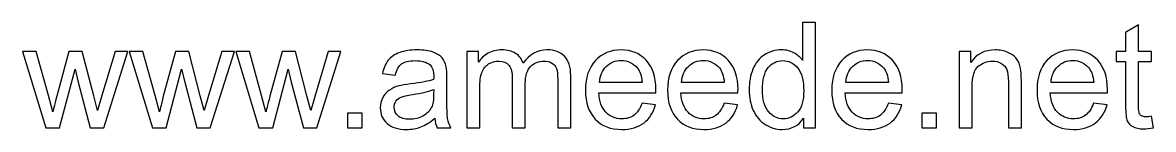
# Model space of a CAD drawing. Header units: millimetres. Extents: x -119 to 3616, y -1141 to -7.
# Drawn here: x 2744 to 3616, y -1141 to -1058 of the extents above; entities that cross this region are included whole.
import ezdxf

# ---------------------------------------------------------------- set-up
doc = ezdxf.new("R2010")
doc.units = ezdxf.units.MM
doc.header["$MEASUREMENT"] = 0
doc.layers.add('Layer 1', color=7, linetype='Continuous')

msp = doc.modelspace()

# ---------------------------------------------------------------- linework, layer by layer
at = {"layer": 'Layer 1', "color": 250}
for points, knots in [([(3346.2815, -1139.6944), (3346.2815, -1139.6944), (3346.2815, -1132.1982), (3346.2815, -1132.1982), (3346.2815, -1132.1982), (3342.5429, -1138.0244), (3337.0394, -1140.9469), (3329.7709, -1140.9469), (3329.7709, -1140.9469), (3325.0645, -1140.9469), (3320.7376, -1139.6564), (3316.8092, -1137.0565), (3316.8092, -1137.0565), (3312.8618, -1134.4755), (3309.8064, -1130.8508), (3307.624, -1126.2202), (3307.624, -1126.2202), (3305.4605, -1121.5707), (3304.3788, -1116.238), (3304.3788, -1110.2031), (3304.3788, -1110.2031), (3304.3788, -1104.32), (3305.3656, -1098.9872), (3307.3203, -1094.1859), (3307.3203, -1094.1859), (3309.294, -1089.4035), (3312.2356, -1085.7218), (3316.1639, -1083.1788), (3316.1639, -1083.1788), (3320.0733, -1080.6168), (3324.4762, -1079.3453), (3329.3155, -1079.3453), (3329.3155, -1079.3453), (3332.8833, -1079.3453), (3336.0526, -1080.1044), (3338.8233, -1081.6037), (3338.8233, -1081.6037), (3341.5941, -1083.1029), (3343.8524, -1085.0766), (3345.5983, -1087.4867), (3345.5983, -1087.4867), (3345.5983, -1087.4867), (3345.5983, -1058.1662), (3345.5983, -1058.1662), (3345.5983, -1058.1662), (3345.5983, -1058.1662), (3355.6186, -1058.1662), (3355.6186, -1058.1662), (3355.6186, -1058.1662), (3355.6186, -1058.1662), (3355.6186, -1139.6944), (3355.6186, -1139.6944), (3355.6186, -1139.6944), (3355.6186, -1139.6944), (3346.2815, -1139.6944), (3346.2815, -1139.6944)], [0, 0, 0, 0, 0.06666667, 0.06666667, 0.06666667, 0.06666667, 0.13333333, 0.13333333, 0.13333333, 0.13333333, 0.2, 0.2, 0.2, 0.2, 0.26666667, 0.26666667, 0.26666667, 0.26666667, 0.33333333, 0.33333333, 0.33333333, 0.33333333, 0.4, 0.4, 0.4, 0.4, 0.46666667, 0.46666667, 0.46666667, 0.46666667, 0.53333333, 0.53333333, 0.53333333, 0.53333333, 0.6, 0.6, 0.6, 0.6, 0.66666667, 0.66666667, 0.66666667, 0.66666667, 0.73333333, 0.73333333, 0.73333333, 0.73333333, 0.8, 0.8, 0.8, 0.8, 0.86666667, 0.86666667, 0.86666667, 0.86666667, 1, 1, 1, 1]), ([(3614.835, -1130.7559), (3614.835, -1130.7559), (3616.2014, -1139.5995), (3616.2014, -1139.5995), (3616.2014, -1139.5995), (3613.3927, -1140.1878), (3610.8687, -1140.4915), (3608.6673, -1140.4915), (3608.6673, -1140.4915), (3605.0425, -1140.4915), (3602.2338, -1139.9221), (3600.2222, -1138.7645), (3600.2222, -1138.7645), (3598.2295, -1137.6069), (3596.8252, -1136.1076), (3596.0091, -1134.2288), (3596.0091, -1134.2288), (3595.1931, -1132.35), (3594.7946, -1128.4027), (3594.7946, -1122.3867), (3594.7946, -1122.3867), (3594.7946, -1122.3867), (3594.7946, -1088.3407), (3594.7946, -1088.3407), (3594.7946, -1088.3407), (3594.7946, -1088.3407), (3587.3933, -1088.3407), (3587.3933, -1088.3407), (3587.3933, -1088.3407), (3587.3933, -1088.3407), (3587.3933, -1080.5978), (3587.3933, -1080.5978), (3587.3933, -1080.5978), (3587.3933, -1080.5978), (3594.7946, -1080.5978), (3594.7946, -1080.5978), (3594.7946, -1080.5978), (3594.7946, -1080.5978), (3594.7946, -1065.985), (3594.7946, -1065.985), (3594.7946, -1065.985), (3594.7946, -1065.985), (3604.8148, -1059.9691), (3604.8148, -1059.9691), (3604.8148, -1059.9691), (3604.8148, -1059.9691), (3604.8148, -1080.5978), (3604.8148, -1080.5978), (3604.8148, -1080.5978), (3604.8148, -1080.5978), (3614.835, -1080.5978), (3614.835, -1080.5978), (3614.835, -1080.5978), (3614.835, -1080.5978), (3614.835, -1088.3407), (3614.835, -1088.3407), (3614.835, -1088.3407), (3614.835, -1088.3407), (3604.8148, -1088.3407), (3604.8148, -1088.3407), (3604.8148, -1088.3407), (3604.8148, -1088.3407), (3604.8148, -1122.9561), (3604.8148, -1122.9561), (3604.8148, -1122.9561), (3604.8148, -1125.8217), (3604.9856, -1127.6625), (3605.3462, -1128.4786), (3605.3462, -1128.4786), (3605.6878, -1129.2946), (3606.2571, -1129.9399), (3607.0542, -1130.4333), (3607.0542, -1130.4333), (3607.8512, -1130.9077), (3608.9899, -1131.1544), (3610.4701, -1131.1544), (3610.4701, -1131.1544), (3611.5708, -1131.1544), (3613.0321, -1131.0216), (3614.835, -1130.7559)], [0, 0, 0, 0, 0.04761905, 0.04761905, 0.04761905, 0.04761905, 0.0952381, 0.0952381, 0.0952381, 0.0952381, 0.14285714, 0.14285714, 0.14285714, 0.14285714, 0.19047619, 0.19047619, 0.19047619, 0.19047619, 0.23809524, 0.23809524, 0.23809524, 0.23809524, 0.28571429, 0.28571429, 0.28571429, 0.28571429, 0.33333333, 0.33333333, 0.33333333, 0.33333333, 0.38095238, 0.38095238, 0.38095238, 0.38095238, 0.42857143, 0.42857143, 0.42857143, 0.42857143, 0.47619048, 0.47619048, 0.47619048, 0.47619048, 0.52380952, 0.52380952, 0.52380952, 0.52380952, 0.57142857, 0.57142857, 0.57142857, 0.57142857, 0.61904762, 0.61904762, 0.61904762, 0.61904762, 0.66666667, 0.66666667, 0.66666667, 0.66666667, 0.71428571, 0.71428571, 0.71428571, 0.71428571, 0.76190476, 0.76190476, 0.76190476, 0.76190476, 0.80952381, 0.80952381, 0.80952381, 0.80952381, 0.85714286, 0.85714286, 0.85714286, 0.85714286, 0.9047619, 0.9047619, 0.9047619, 0.9047619, 1, 1, 1, 1]), ([(2761.8822, -1139.6944), (2761.8822, -1139.6944), (2744.0242, -1080.5978), (2744.0242, -1080.5978), (2744.0242, -1080.5978), (2744.0242, -1080.5978), (2754.4999, -1080.5978), (2754.4999, -1080.5978), (2754.4999, -1080.5978), (2754.4999, -1080.5978), (2763.9318, -1114.7008), (2763.9318, -1114.7008), (2763.9318, -1114.7008), (2763.9318, -1114.7008), (2767.2718, -1127.3969), (2767.2718, -1127.3969), (2767.2718, -1127.3969), (2767.4047, -1126.7706), (2768.4295, -1122.7094), (2770.3273, -1115.2132), (2770.3273, -1115.2132), (2770.3273, -1115.2132), (2779.6833, -1080.5978), (2779.6833, -1080.5978), (2779.6833, -1080.5978), (2779.6833, -1080.5978), (2789.9502, -1080.5978), (2789.9502, -1080.5978), (2789.9502, -1080.5978), (2789.9502, -1080.5978), (2798.8507, -1114.9095), (2798.8507, -1114.9095), (2798.8507, -1114.9095), (2798.8507, -1114.9095), (2801.7543, -1126.1633), (2801.7543, -1126.1633), (2801.7543, -1126.1633), (2801.7543, -1126.1633), (2805.1513, -1114.7577), (2805.1513, -1114.7577), (2805.1513, -1114.7577), (2805.1513, -1114.7577), (2815.3613, -1080.5978), (2815.3613, -1080.5978), (2815.3613, -1080.5978), (2815.3613, -1080.5978), (2825.0969, -1080.5978), (2825.0969, -1080.5978), (2825.0969, -1080.5978), (2825.0969, -1080.5978), (2806.5557, -1139.6944), (2806.5557, -1139.6944), (2806.5557, -1139.6944), (2806.5557, -1139.6944), (2796.1939, -1139.6944), (2796.1939, -1139.6944), (2796.1939, -1139.6944), (2796.1939, -1139.6944), (2786.8189, -1104.3389), (2786.8189, -1104.3389), (2786.8189, -1104.3389), (2786.8189, -1104.3389), (2784.4467, -1094.2238), (2784.4467, -1094.2238), (2784.4467, -1094.2238), (2784.4467, -1094.2238), (2772.4907, -1139.6944), (2772.4907, -1139.6944), (2772.4907, -1139.6944), (2772.4907, -1139.6944), (2761.8822, -1139.6944), (2761.8822, -1139.6944)], [0, 0, 0, 0, 0.05263158, 0.05263158, 0.05263158, 0.05263158, 0.10526316, 0.10526316, 0.10526316, 0.10526316, 0.15789474, 0.15789474, 0.15789474, 0.15789474, 0.21052632, 0.21052632, 0.21052632, 0.21052632, 0.26315789, 0.26315789, 0.26315789, 0.26315789, 0.31578947, 0.31578947, 0.31578947, 0.31578947, 0.36842105, 0.36842105, 0.36842105, 0.36842105, 0.42105263, 0.42105263, 0.42105263, 0.42105263, 0.47368421, 0.47368421, 0.47368421, 0.47368421, 0.52631579, 0.52631579, 0.52631579, 0.52631579, 0.57894737, 0.57894737, 0.57894737, 0.57894737, 0.63157895, 0.63157895, 0.63157895, 0.63157895, 0.68421053, 0.68421053, 0.68421053, 0.68421053, 0.73684211, 0.73684211, 0.73684211, 0.73684211, 0.78947368, 0.78947368, 0.78947368, 0.78947368, 0.84210526, 0.84210526, 0.84210526, 0.84210526, 0.89473684, 0.89473684, 0.89473684, 0.89473684, 1, 1, 1, 1]), ([(2844.1126, -1139.6944), (2844.1126, -1139.6944), (2826.2546, -1080.5978), (2826.2546, -1080.5978), (2826.2546, -1080.5978), (2826.2546, -1080.5978), (2836.7303, -1080.5978), (2836.7303, -1080.5978), (2836.7303, -1080.5978), (2836.7303, -1080.5978), (2846.1622, -1114.7008), (2846.1622, -1114.7008), (2846.1622, -1114.7008), (2846.1622, -1114.7008), (2849.5022, -1127.3969), (2849.5022, -1127.3969), (2849.5022, -1127.3969), (2849.6351, -1126.7706), (2850.6599, -1122.7094), (2852.5577, -1115.2132), (2852.5577, -1115.2132), (2852.5577, -1115.2132), (2861.9137, -1080.5978), (2861.9137, -1080.5978), (2861.9137, -1080.5978), (2861.9137, -1080.5978), (2872.1806, -1080.5978), (2872.1806, -1080.5978), (2872.1806, -1080.5978), (2872.1806, -1080.5978), (2881.0811, -1114.9095), (2881.0811, -1114.9095), (2881.0811, -1114.9095), (2881.0811, -1114.9095), (2883.9847, -1126.1633), (2883.9847, -1126.1633), (2883.9847, -1126.1633), (2883.9847, -1126.1633), (2887.3817, -1114.7577), (2887.3817, -1114.7577), (2887.3817, -1114.7577), (2887.3817, -1114.7577), (2897.5917, -1080.5978), (2897.5917, -1080.5978), (2897.5917, -1080.5978), (2897.5917, -1080.5978), (2907.3273, -1080.5978), (2907.3273, -1080.5978), (2907.3273, -1080.5978), (2907.3273, -1080.5978), (2888.7861, -1139.6944), (2888.7861, -1139.6944), (2888.7861, -1139.6944), (2888.7861, -1139.6944), (2878.4243, -1139.6944), (2878.4243, -1139.6944), (2878.4243, -1139.6944), (2878.4243, -1139.6944), (2869.0493, -1104.3389), (2869.0493, -1104.3389), (2869.0493, -1104.3389), (2869.0493, -1104.3389), (2866.6771, -1094.2238), (2866.6771, -1094.2238), (2866.6771, -1094.2238), (2866.6771, -1094.2238), (2854.7211, -1139.6944), (2854.7211, -1139.6944), (2854.7211, -1139.6944), (2854.7211, -1139.6944), (2844.1126, -1139.6944), (2844.1126, -1139.6944)], [0, 0, 0, 0, 0.05263158, 0.05263158, 0.05263158, 0.05263158, 0.10526316, 0.10526316, 0.10526316, 0.10526316, 0.15789474, 0.15789474, 0.15789474, 0.15789474, 0.21052632, 0.21052632, 0.21052632, 0.21052632, 0.26315789, 0.26315789, 0.26315789, 0.26315789, 0.31578947, 0.31578947, 0.31578947, 0.31578947, 0.36842105, 0.36842105, 0.36842105, 0.36842105, 0.42105263, 0.42105263, 0.42105263, 0.42105263, 0.47368421, 0.47368421, 0.47368421, 0.47368421, 0.52631579, 0.52631579, 0.52631579, 0.52631579, 0.57894737, 0.57894737, 0.57894737, 0.57894737, 0.63157895, 0.63157895, 0.63157895, 0.63157895, 0.68421053, 0.68421053, 0.68421053, 0.68421053, 0.73684211, 0.73684211, 0.73684211, 0.73684211, 0.78947368, 0.78947368, 0.78947368, 0.78947368, 0.84210526, 0.84210526, 0.84210526, 0.84210526, 0.89473684, 0.89473684, 0.89473684, 0.89473684, 1, 1, 1, 1]), ([(2926.343, -1139.6944), (2926.343, -1139.6944), (2908.485, -1080.5978), (2908.485, -1080.5978), (2908.485, -1080.5978), (2908.485, -1080.5978), (2918.9607, -1080.5978), (2918.9607, -1080.5978), (2918.9607, -1080.5978), (2918.9607, -1080.5978), (2928.3926, -1114.7008), (2928.3926, -1114.7008), (2928.3926, -1114.7008), (2928.3926, -1114.7008), (2931.7326, -1127.3969), (2931.7326, -1127.3969), (2931.7326, -1127.3969), (2931.8655, -1126.7706), (2932.8903, -1122.7094), (2934.7881, -1115.2132), (2934.7881, -1115.2132), (2934.7881, -1115.2132), (2944.1441, -1080.5978), (2944.1441, -1080.5978), (2944.1441, -1080.5978), (2944.1441, -1080.5978), (2954.411, -1080.5978), (2954.411, -1080.5978), (2954.411, -1080.5978), (2954.411, -1080.5978), (2963.3115, -1114.9095), (2963.3115, -1114.9095), (2963.3115, -1114.9095), (2963.3115, -1114.9095), (2966.2151, -1126.1633), (2966.2151, -1126.1633), (2966.2151, -1126.1633), (2966.2151, -1126.1633), (2969.6121, -1114.7577), (2969.6121, -1114.7577), (2969.6121, -1114.7577), (2969.6121, -1114.7577), (2979.8221, -1080.5978), (2979.8221, -1080.5978), (2979.8221, -1080.5978), (2979.8221, -1080.5978), (2989.5577, -1080.5978), (2989.5577, -1080.5978), (2989.5577, -1080.5978), (2989.5577, -1080.5978), (2971.0165, -1139.6944), (2971.0165, -1139.6944), (2971.0165, -1139.6944), (2971.0165, -1139.6944), (2960.6547, -1139.6944), (2960.6547, -1139.6944), (2960.6547, -1139.6944), (2960.6547, -1139.6944), (2951.2797, -1104.3389), (2951.2797, -1104.3389), (2951.2797, -1104.3389), (2951.2797, -1104.3389), (2948.9075, -1094.2238), (2948.9075, -1094.2238), (2948.9075, -1094.2238), (2948.9075, -1094.2238), (2936.9515, -1139.6944), (2936.9515, -1139.6944), (2936.9515, -1139.6944), (2936.9515, -1139.6944), (2926.343, -1139.6944), (2926.343, -1139.6944)], [0, 0, 0, 0, 0.05263158, 0.05263158, 0.05263158, 0.05263158, 0.10526316, 0.10526316, 0.10526316, 0.10526316, 0.15789474, 0.15789474, 0.15789474, 0.15789474, 0.21052632, 0.21052632, 0.21052632, 0.21052632, 0.26315789, 0.26315789, 0.26315789, 0.26315789, 0.31578947, 0.31578947, 0.31578947, 0.31578947, 0.36842105, 0.36842105, 0.36842105, 0.36842105, 0.42105263, 0.42105263, 0.42105263, 0.42105263, 0.47368421, 0.47368421, 0.47368421, 0.47368421, 0.52631579, 0.52631579, 0.52631579, 0.52631579, 0.57894737, 0.57894737, 0.57894737, 0.57894737, 0.63157895, 0.63157895, 0.63157895, 0.63157895, 0.68421053, 0.68421053, 0.68421053, 0.68421053, 0.73684211, 0.73684211, 0.73684211, 0.73684211, 0.78947368, 0.78947368, 0.78947368, 0.78947368, 0.84210526, 0.84210526, 0.84210526, 0.84210526, 0.89473684, 0.89473684, 0.89473684, 0.89473684, 1, 1, 1, 1]), ([(3061.9007, -1132.2931), (3058.1811, -1135.4624), (3054.5943, -1137.6828), (3051.1593, -1138.9922), (3051.1593, -1138.9922), (3047.7244, -1140.3017), (3044.0427, -1140.9469), (3040.0953, -1140.9469), (3040.0953, -1140.9469), (3033.605, -1140.9469), (3028.6138, -1139.3718), (3025.1219, -1136.2025), (3025.1219, -1136.2025), (3021.63, -1133.0522), (3019.8841, -1129.01), (3019.8841, -1124.0947), (3019.8841, -1124.0947), (3019.8841, -1121.2101), (3020.5483, -1118.5722), (3021.8578, -1116.181), (3021.8578, -1116.181), (3023.1862, -1113.7898), (3024.9132, -1111.8921), (3027.0387, -1110.4498), (3027.0387, -1110.4498), (3029.1832, -1109.0075), (3031.5743, -1107.9068), (3034.2502, -1107.1666), (3034.2502, -1107.1666), (3036.2239, -1106.6542), (3039.2034, -1106.1608), (3043.1697, -1105.6674), (3043.1697, -1105.6674), (3051.2542, -1104.7185), (3057.2322, -1103.5609), (3061.0467, -1102.2324), (3061.0467, -1102.2324), (3061.0847, -1100.866), (3061.1036, -1099.9931), (3061.1036, -1099.6325), (3061.1036, -1099.6325), (3061.1036, -1095.5712), (3060.1548, -1092.7056), (3058.257, -1091.0356), (3058.257, -1091.0356), (3055.695, -1088.7772), (3051.8805, -1087.6575), (3046.8324, -1087.6575), (3046.8324, -1087.6575), (3042.107, -1087.6575), (3038.6151, -1088.4926), (3036.3757, -1090.1436), (3036.3757, -1090.1436), (3034.1174, -1091.7947), (3032.4663, -1094.7173), (3031.3846, -1098.9303), (3031.3846, -1098.9303), (3031.3846, -1098.9303), (3021.5921, -1097.5639), (3021.5921, -1097.5639), (3021.5921, -1097.5639), (3022.484, -1093.3698), (3023.9453, -1089.9728), (3025.9949, -1087.3919), (3025.9949, -1087.3919), (3028.0445, -1084.8109), (3031.005, -1082.8372), (3034.8765, -1081.4329), (3034.8765, -1081.4329), (3038.7289, -1080.0475), (3043.2267, -1079.3453), (3048.3127, -1079.3453), (3048.3127, -1079.3453), (3053.3607, -1079.3453), (3057.4789, -1079.9336), (3060.6482, -1081.1292), (3060.6482, -1081.1292), (3063.7985, -1082.3248), (3066.1327, -1083.8051), (3067.613, -1085.608), (3067.613, -1085.608), (3069.0933, -1087.4108), (3070.137, -1089.6882), (3070.7443, -1092.4399), (3070.7443, -1092.4399), (3071.0669, -1094.1479), (3071.2377, -1097.2223), (3071.2377, -1101.6441), (3071.2377, -1101.6441), (3071.2377, -1101.6441), (3071.2377, -1114.9285), (3071.2377, -1114.9285), (3071.2377, -1114.9285), (3071.2377, -1124.2086), (3071.4465, -1130.0727), (3071.864, -1132.5588), (3071.864, -1132.5588), (3072.2625, -1135.0449), (3073.0976, -1137.4171), (3074.3121, -1139.6944), (3074.3121, -1139.6944), (3074.3121, -1139.6944), (3063.8364, -1139.6944), (3063.8364, -1139.6944), (3063.8364, -1139.6944), (3062.8306, -1137.5879), (3062.1854, -1135.1208), (3061.9007, -1132.2931)], [0, 0, 0, 0, 0.03571429, 0.03571429, 0.03571429, 0.03571429, 0.07142857, 0.07142857, 0.07142857, 0.07142857, 0.10714286, 0.10714286, 0.10714286, 0.10714286, 0.14285714, 0.14285714, 0.14285714, 0.14285714, 0.17857143, 0.17857143, 0.17857143, 0.17857143, 0.21428571, 0.21428571, 0.21428571, 0.21428571, 0.25, 0.25, 0.25, 0.25, 0.28571429, 0.28571429, 0.28571429, 0.28571429, 0.32142857, 0.32142857, 0.32142857, 0.32142857, 0.35714286, 0.35714286, 0.35714286, 0.35714286, 0.39285714, 0.39285714, 0.39285714, 0.39285714, 0.42857143, 0.42857143, 0.42857143, 0.42857143, 0.46428571, 0.46428571, 0.46428571, 0.46428571, 0.5, 0.5, 0.5, 0.5, 0.53571429, 0.53571429, 0.53571429, 0.53571429, 0.57142857, 0.57142857, 0.57142857, 0.57142857, 0.60714286, 0.60714286, 0.60714286, 0.60714286, 0.64285714, 0.64285714, 0.64285714, 0.64285714, 0.67857143, 0.67857143, 0.67857143, 0.67857143, 0.71428571, 0.71428571, 0.71428571, 0.71428571, 0.75, 0.75, 0.75, 0.75, 0.78571429, 0.78571429, 0.78571429, 0.78571429, 0.82142857, 0.82142857, 0.82142857, 0.82142857, 0.85714286, 0.85714286, 0.85714286, 0.85714286, 0.89285714, 0.89285714, 0.89285714, 0.89285714, 0.92857143, 0.92857143, 0.92857143, 0.92857143, 1, 1, 1, 1]), ([(3086.6287, -1139.6944), (3086.6287, -1139.6944), (3086.6287, -1080.5978), (3086.6287, -1080.5978), (3086.6287, -1080.5978), (3086.6287, -1080.5978), (3095.6241, -1080.5978), (3095.6241, -1080.5978), (3095.6241, -1080.5978), (3095.6241, -1080.5978), (3095.6241, -1088.948), (3095.6241, -1088.948), (3095.6241, -1088.948), (3097.4649, -1086.0634), (3099.932, -1083.7292), (3103.0064, -1081.9832), (3103.0064, -1081.9832), (3106.0808, -1080.2183), (3109.5727, -1079.3453), (3113.5011, -1079.3453), (3113.5011, -1079.3453), (3117.866, -1079.3453), (3121.4527, -1080.2562), (3124.2425, -1082.0591), (3124.2425, -1082.0591), (3127.0322, -1083.881), (3129.0059, -1086.405), (3130.1445, -1089.6692), (3130.1445, -1089.6692), (3134.851, -1082.7803), (3140.9428, -1079.3453), (3148.458, -1079.3453), (3148.458, -1079.3453), (3154.3411, -1079.3453), (3158.8768, -1080.9584), (3162.0271, -1084.2036), (3162.0271, -1084.2036), (3165.1963, -1087.4488), (3166.7905, -1092.4399), (3166.7905, -1099.177), (3166.7905, -1099.177), (3166.7905, -1099.177), (3166.7905, -1139.6944), (3166.7905, -1139.6944), (3166.7905, -1139.6944), (3166.7905, -1139.6944), (3156.7702, -1139.6944), (3156.7702, -1139.6944), (3156.7702, -1139.6944), (3156.7702, -1139.6944), (3156.7702, -1102.4981), (3156.7702, -1102.4981), (3156.7702, -1102.4981), (3156.7702, -1098.5128), (3156.4286, -1095.6282), (3155.7834, -1093.8633), (3155.7834, -1093.8633), (3155.1382, -1092.0983), (3153.9615, -1090.694), (3152.2346, -1089.6123), (3152.2346, -1089.6123), (3150.5266, -1088.5305), (3148.5149, -1087.9991), (3146.2186, -1087.9991), (3146.2186, -1087.9991), (3142.0436, -1087.9991), (3138.5896, -1089.3845), (3135.8378, -1092.1363), (3135.8378, -1092.1363), (3133.0861, -1094.907), (3131.7197, -1099.3288), (3131.7197, -1105.4017), (3131.7197, -1105.4017), (3131.7197, -1105.4017), (3131.7197, -1139.6944), (3131.7197, -1139.6944), (3131.7197, -1139.6944), (3131.7197, -1139.6944), (3121.6995, -1139.6944), (3121.6995, -1139.6944), (3121.6995, -1139.6944), (3121.6995, -1139.6944), (3121.6995, -1101.3405), (3121.6995, -1101.3405), (3121.6995, -1101.3405), (3121.6995, -1096.8997), (3120.8834, -1093.5596), (3119.2513, -1091.3392), (3119.2513, -1091.3392), (3117.6193, -1089.1188), (3114.9434, -1087.9991), (3111.2427, -1087.9991), (3111.2427, -1087.9991), (3108.434, -1087.9991), (3105.8341, -1088.7393), (3103.4429, -1090.2195), (3103.4429, -1090.2195), (3101.0517, -1091.6998), (3099.3248, -1093.8633), (3098.243, -1096.7289), (3098.243, -1096.7289), (3097.1803, -1099.5755), (3096.6489, -1103.6937), (3096.6489, -1109.0644), (3096.6489, -1109.0644), (3096.6489, -1109.0644), (3096.6489, -1139.6944), (3096.6489, -1139.6944), (3096.6489, -1139.6944), (3096.6489, -1139.6944), (3086.6287, -1139.6944), (3086.6287, -1139.6944)], [0, 0, 0, 0, 0.03448276, 0.03448276, 0.03448276, 0.03448276, 0.06896552, 0.06896552, 0.06896552, 0.06896552, 0.10344828, 0.10344828, 0.10344828, 0.10344828, 0.13793103, 0.13793103, 0.13793103, 0.13793103, 0.17241379, 0.17241379, 0.17241379, 0.17241379, 0.20689655, 0.20689655, 0.20689655, 0.20689655, 0.24137931, 0.24137931, 0.24137931, 0.24137931, 0.27586207, 0.27586207, 0.27586207, 0.27586207, 0.31034483, 0.31034483, 0.31034483, 0.31034483, 0.34482759, 0.34482759, 0.34482759, 0.34482759, 0.37931034, 0.37931034, 0.37931034, 0.37931034, 0.4137931, 0.4137931, 0.4137931, 0.4137931, 0.44827586, 0.44827586, 0.44827586, 0.44827586, 0.48275862, 0.48275862, 0.48275862, 0.48275862, 0.51724138, 0.51724138, 0.51724138, 0.51724138, 0.55172414, 0.55172414, 0.55172414, 0.55172414, 0.5862069, 0.5862069, 0.5862069, 0.5862069, 0.62068966, 0.62068966, 0.62068966, 0.62068966, 0.65517241, 0.65517241, 0.65517241, 0.65517241, 0.68965517, 0.68965517, 0.68965517, 0.68965517, 0.72413793, 0.72413793, 0.72413793, 0.72413793, 0.75862069, 0.75862069, 0.75862069, 0.75862069, 0.79310345, 0.79310345, 0.79310345, 0.79310345, 0.82758621, 0.82758621, 0.82758621, 0.82758621, 0.86206897, 0.86206897, 0.86206897, 0.86206897, 0.89655172, 0.89655172, 0.89655172, 0.89655172, 0.93103448, 0.93103448, 0.93103448, 0.93103448, 1, 1, 1, 1]), ([(3221.7878, -1120.5649), (3221.7878, -1120.5649), (3232.1496, -1121.9313), (3232.1496, -1121.9313), (3232.1496, -1121.9313), (3230.5365, -1127.9472), (3227.5191, -1132.6347), (3223.1162, -1135.9558), (3223.1162, -1135.9558), (3218.7134, -1139.2769), (3213.096, -1140.9469), (3206.2451, -1140.9469), (3206.2451, -1140.9469), (3197.6292, -1140.9469), (3190.7972, -1138.2901), (3185.7492, -1132.9763), (3185.7492, -1132.9763), (3180.7011, -1127.6815), (3178.177, -1120.2233), (3178.177, -1110.6395), (3178.177, -1110.6395), (3178.177, -1100.7332), (3180.7201, -1093.0282), (3185.8251, -1087.5627), (3185.8251, -1087.5627), (3190.9301, -1082.0781), (3197.5533, -1079.3453), (3205.6947, -1079.3453), (3205.6947, -1079.3453), (3213.5705, -1079.3453), (3220.0039, -1082.0212), (3224.995, -1087.3919), (3224.995, -1087.3919), (3229.9862, -1092.7625), (3232.4912, -1100.3157), (3232.4912, -1110.0512), (3232.4912, -1110.0512), (3232.4912, -1110.6395), (3232.4722, -1111.5315), (3232.4343, -1112.7081), (3232.4343, -1112.7081), (3232.4343, -1112.7081), (3188.425, -1112.7081), (3188.425, -1112.7081), (3188.425, -1112.7081), (3188.8046, -1119.1795), (3190.6264, -1124.1517), (3193.9285, -1127.5866), (3193.9285, -1127.5866), (3197.2117, -1131.0216), (3201.3298, -1132.7486), (3206.2451, -1132.7486), (3206.2451, -1132.7486), (3209.9078, -1132.7486), (3213.0391, -1131.7807), (3215.6201, -1129.845), (3215.6201, -1129.845), (3218.22, -1127.9092), (3220.2696, -1124.8159), (3221.7878, -1120.5649)], [0, 0, 0, 0, 0.0625, 0.0625, 0.0625, 0.0625, 0.125, 0.125, 0.125, 0.125, 0.1875, 0.1875, 0.1875, 0.1875, 0.25, 0.25, 0.25, 0.25, 0.3125, 0.3125, 0.3125, 0.3125, 0.375, 0.375, 0.375, 0.375, 0.4375, 0.4375, 0.4375, 0.4375, 0.5, 0.5, 0.5, 0.5, 0.5625, 0.5625, 0.5625, 0.5625, 0.625, 0.625, 0.625, 0.625, 0.6875, 0.6875, 0.6875, 0.6875, 0.75, 0.75, 0.75, 0.75, 0.8125, 0.8125, 0.8125, 0.8125, 0.875, 0.875, 0.875, 0.875, 1, 1, 1, 1]), ([(3285.1164, -1120.5649), (3285.1164, -1120.5649), (3295.4782, -1121.9313), (3295.4782, -1121.9313), (3295.4782, -1121.9313), (3293.8651, -1127.9472), (3290.8477, -1132.6347), (3286.4448, -1135.9558), (3286.4448, -1135.9558), (3282.042, -1139.2769), (3276.4246, -1140.9469), (3269.5737, -1140.9469), (3269.5737, -1140.9469), (3260.9578, -1140.9469), (3254.1258, -1138.2901), (3249.0778, -1132.9763), (3249.0778, -1132.9763), (3244.0297, -1127.6815), (3241.5056, -1120.2233), (3241.5056, -1110.6395), (3241.5056, -1110.6395), (3241.5056, -1100.7332), (3244.0487, -1093.0282), (3249.1537, -1087.5627), (3249.1537, -1087.5627), (3254.2587, -1082.0781), (3260.8819, -1079.3453), (3269.0233, -1079.3453), (3269.0233, -1079.3453), (3276.8991, -1079.3453), (3283.3325, -1082.0212), (3288.3236, -1087.3919), (3288.3236, -1087.3919), (3293.3148, -1092.7625), (3295.8198, -1100.3157), (3295.8198, -1110.0512), (3295.8198, -1110.0512), (3295.8198, -1110.6395), (3295.8008, -1111.5315), (3295.7629, -1112.7081), (3295.7629, -1112.7081), (3295.7629, -1112.7081), (3251.7536, -1112.7081), (3251.7536, -1112.7081), (3251.7536, -1112.7081), (3252.1332, -1119.1795), (3253.955, -1124.1517), (3257.2571, -1127.5866), (3257.2571, -1127.5866), (3260.5403, -1131.0216), (3264.6584, -1132.7486), (3269.5737, -1132.7486), (3269.5737, -1132.7486), (3273.2364, -1132.7486), (3276.3677, -1131.7807), (3278.9487, -1129.845), (3278.9487, -1129.845), (3281.5486, -1127.9092), (3283.5982, -1124.8159), (3285.1164, -1120.5649)], [0, 0, 0, 0, 0.0625, 0.0625, 0.0625, 0.0625, 0.125, 0.125, 0.125, 0.125, 0.1875, 0.1875, 0.1875, 0.1875, 0.25, 0.25, 0.25, 0.25, 0.3125, 0.3125, 0.3125, 0.3125, 0.375, 0.375, 0.375, 0.375, 0.4375, 0.4375, 0.4375, 0.4375, 0.5, 0.5, 0.5, 0.5, 0.5625, 0.5625, 0.5625, 0.5625, 0.625, 0.625, 0.625, 0.625, 0.6875, 0.6875, 0.6875, 0.6875, 0.75, 0.75, 0.75, 0.75, 0.8125, 0.8125, 0.8125, 0.8125, 0.875, 0.875, 0.875, 0.875, 1, 1, 1, 1]), ([(3411.7736, -1120.5649), (3411.7736, -1120.5649), (3422.1354, -1121.9313), (3422.1354, -1121.9313), (3422.1354, -1121.9313), (3420.5223, -1127.9472), (3417.5049, -1132.6347), (3413.102, -1135.9558), (3413.102, -1135.9558), (3408.6992, -1139.2769), (3403.0818, -1140.9469), (3396.2309, -1140.9469), (3396.2309, -1140.9469), (3387.615, -1140.9469), (3380.783, -1138.2901), (3375.735, -1132.9763), (3375.735, -1132.9763), (3370.6869, -1127.6815), (3368.1628, -1120.2233), (3368.1628, -1110.6395), (3368.1628, -1110.6395), (3368.1628, -1100.7332), (3370.7059, -1093.0282), (3375.8109, -1087.5627), (3375.8109, -1087.5627), (3380.9159, -1082.0781), (3387.5391, -1079.3453), (3395.6805, -1079.3453), (3395.6805, -1079.3453), (3403.5563, -1079.3453), (3409.9897, -1082.0212), (3414.9808, -1087.3919), (3414.9808, -1087.3919), (3419.972, -1092.7625), (3422.477, -1100.3157), (3422.477, -1110.0512), (3422.477, -1110.0512), (3422.477, -1110.6395), (3422.458, -1111.5315), (3422.4201, -1112.7081), (3422.4201, -1112.7081), (3422.4201, -1112.7081), (3378.4108, -1112.7081), (3378.4108, -1112.7081), (3378.4108, -1112.7081), (3378.7904, -1119.1795), (3380.6122, -1124.1517), (3383.9143, -1127.5866), (3383.9143, -1127.5866), (3387.1975, -1131.0216), (3391.3156, -1132.7486), (3396.2309, -1132.7486), (3396.2309, -1132.7486), (3399.8936, -1132.7486), (3403.0249, -1131.7807), (3405.6059, -1129.845), (3405.6059, -1129.845), (3408.2058, -1127.9092), (3410.2554, -1124.8159), (3411.7736, -1120.5649)], [0, 0, 0, 0, 0.0625, 0.0625, 0.0625, 0.0625, 0.125, 0.125, 0.125, 0.125, 0.1875, 0.1875, 0.1875, 0.1875, 0.25, 0.25, 0.25, 0.25, 0.3125, 0.3125, 0.3125, 0.3125, 0.375, 0.375, 0.375, 0.375, 0.4375, 0.4375, 0.4375, 0.4375, 0.5, 0.5, 0.5, 0.5, 0.5625, 0.5625, 0.5625, 0.5625, 0.625, 0.625, 0.625, 0.625, 0.6875, 0.6875, 0.6875, 0.6875, 0.75, 0.75, 0.75, 0.75, 0.8125, 0.8125, 0.8125, 0.8125, 0.875, 0.875, 0.875, 0.875, 1, 1, 1, 1]), ([(3466.4294, -1139.6944), (3466.4294, -1139.6944), (3466.4294, -1080.5978), (3466.4294, -1080.5978), (3466.4294, -1080.5978), (3466.4294, -1080.5978), (3475.4248, -1080.5978), (3475.4248, -1080.5978), (3475.4248, -1080.5978), (3475.4248, -1080.5978), (3475.4248, -1088.986), (3475.4248, -1088.986), (3475.4248, -1088.986), (3479.7517, -1082.5525), (3486.0144, -1079.3453), (3494.1937, -1079.3453), (3494.1937, -1079.3453), (3497.7616, -1079.3453), (3501.0257, -1079.9906), (3504.0052, -1081.2621), (3504.0052, -1081.2621), (3506.9847, -1082.5336), (3509.2241, -1084.2226), (3510.7043, -1086.2912), (3510.7043, -1086.2912), (3512.1846, -1088.3597), (3513.2284, -1090.8268), (3513.8167, -1093.6735), (3513.8167, -1093.6735), (3514.1773, -1095.5333), (3514.367, -1098.7785), (3514.367, -1103.409), (3514.367, -1103.409), (3514.367, -1103.409), (3514.367, -1139.6944), (3514.367, -1139.6944), (3514.367, -1139.6944), (3514.367, -1139.6944), (3504.3468, -1139.6944), (3504.3468, -1139.6944), (3504.3468, -1139.6944), (3504.3468, -1139.6944), (3504.3468, -1103.7886), (3504.3468, -1103.7886), (3504.3468, -1103.7886), (3504.3468, -1099.7084), (3503.9673, -1096.653), (3503.1892, -1094.6413), (3503.1892, -1094.6413), (3502.4111, -1092.6297), (3501.0257, -1091.0166), (3499.052, -1089.802), (3499.052, -1089.802), (3497.0784, -1088.6064), (3494.7441, -1087.9991), (3492.0872, -1087.9991), (3492.0872, -1087.9991), (3487.8362, -1087.9991), (3484.1735, -1089.3466), (3481.0802, -1092.0604), (3481.0802, -1092.0604), (3477.9868, -1094.7552), (3476.4496, -1099.8982), (3476.4496, -1107.4513), (3476.4496, -1107.4513), (3476.4496, -1107.4513), (3476.4496, -1139.6944), (3476.4496, -1139.6944), (3476.4496, -1139.6944), (3476.4496, -1139.6944), (3466.4294, -1139.6944), (3466.4294, -1139.6944)], [0, 0, 0, 0, 0.05263158, 0.05263158, 0.05263158, 0.05263158, 0.10526316, 0.10526316, 0.10526316, 0.10526316, 0.15789474, 0.15789474, 0.15789474, 0.15789474, 0.21052632, 0.21052632, 0.21052632, 0.21052632, 0.26315789, 0.26315789, 0.26315789, 0.26315789, 0.31578947, 0.31578947, 0.31578947, 0.31578947, 0.36842105, 0.36842105, 0.36842105, 0.36842105, 0.42105263, 0.42105263, 0.42105263, 0.42105263, 0.47368421, 0.47368421, 0.47368421, 0.47368421, 0.52631579, 0.52631579, 0.52631579, 0.52631579, 0.57894737, 0.57894737, 0.57894737, 0.57894737, 0.63157895, 0.63157895, 0.63157895, 0.63157895, 0.68421053, 0.68421053, 0.68421053, 0.68421053, 0.73684211, 0.73684211, 0.73684211, 0.73684211, 0.78947368, 0.78947368, 0.78947368, 0.78947368, 0.84210526, 0.84210526, 0.84210526, 0.84210526, 0.89473684, 0.89473684, 0.89473684, 0.89473684, 1, 1, 1, 1]), ([(3570.0666, -1120.5649), (3570.0666, -1120.5649), (3580.4284, -1121.9313), (3580.4284, -1121.9313), (3580.4284, -1121.9313), (3578.8153, -1127.9472), (3575.7979, -1132.6347), (3571.395, -1135.9558), (3571.395, -1135.9558), (3566.9922, -1139.2769), (3561.3748, -1140.9469), (3554.5239, -1140.9469), (3554.5239, -1140.9469), (3545.908, -1140.9469), (3539.076, -1138.2901), (3534.028, -1132.9763), (3534.028, -1132.9763), (3528.9799, -1127.6815), (3526.4558, -1120.2233), (3526.4558, -1110.6395), (3526.4558, -1110.6395), (3526.4558, -1100.7332), (3528.9989, -1093.0282), (3534.1039, -1087.5627), (3534.1039, -1087.5627), (3539.2089, -1082.0781), (3545.8321, -1079.3453), (3553.9735, -1079.3453), (3553.9735, -1079.3453), (3561.8493, -1079.3453), (3568.2827, -1082.0212), (3573.2738, -1087.3919), (3573.2738, -1087.3919), (3578.265, -1092.7625), (3580.77, -1100.3157), (3580.77, -1110.0512), (3580.77, -1110.0512), (3580.77, -1110.6395), (3580.751, -1111.5315), (3580.7131, -1112.7081), (3580.7131, -1112.7081), (3580.7131, -1112.7081), (3536.7038, -1112.7081), (3536.7038, -1112.7081), (3536.7038, -1112.7081), (3537.0834, -1119.1795), (3538.9052, -1124.1517), (3542.2073, -1127.5866), (3542.2073, -1127.5866), (3545.4905, -1131.0216), (3549.6086, -1132.7486), (3554.5239, -1132.7486), (3554.5239, -1132.7486), (3558.1866, -1132.7486), (3561.3179, -1131.7807), (3563.8989, -1129.845), (3563.8989, -1129.845), (3566.4988, -1127.9092), (3568.5484, -1124.8159), (3570.0666, -1120.5649)], [0, 0, 0, 0, 0.0625, 0.0625, 0.0625, 0.0625, 0.125, 0.125, 0.125, 0.125, 0.1875, 0.1875, 0.1875, 0.1875, 0.25, 0.25, 0.25, 0.25, 0.3125, 0.3125, 0.3125, 0.3125, 0.375, 0.375, 0.375, 0.375, 0.4375, 0.4375, 0.4375, 0.4375, 0.5, 0.5, 0.5, 0.5, 0.5625, 0.5625, 0.5625, 0.5625, 0.625, 0.625, 0.625, 0.625, 0.6875, 0.6875, 0.6875, 0.6875, 0.75, 0.75, 0.75, 0.75, 0.8125, 0.8125, 0.8125, 0.8125, 0.875, 0.875, 0.875, 0.875, 1, 1, 1, 1]), ([(3188.9943, -1104.5097), (3188.9943, -1104.5097), (3221.9017, -1104.5097), (3221.9017, -1104.5097), (3221.9017, -1104.5097), (3221.4652, -1099.5376), (3220.1937, -1095.818), (3218.1251, -1093.3319), (3218.1251, -1093.3319), (3214.9558, -1089.4794), (3210.8187, -1087.5437), (3205.7516, -1087.5437), (3205.7516, -1087.5437), (3201.159, -1087.5437), (3197.3066, -1089.0809), (3194.1753, -1092.1553), (3194.1753, -1092.1553), (3191.0629, -1095.2296), (3189.3359, -1099.3478), (3188.9943, -1104.5097)], [0, 0, 0, 0, 0.16666667, 0.16666667, 0.16666667, 0.16666667, 0.33333333, 0.33333333, 0.33333333, 0.33333333, 0.5, 0.5, 0.5, 0.5, 0.66666667, 0.66666667, 0.66666667, 0.66666667, 1, 1, 1, 1]), ([(3252.3229, -1104.5097), (3252.3229, -1104.5097), (3285.2303, -1104.5097), (3285.2303, -1104.5097), (3285.2303, -1104.5097), (3284.7938, -1099.5376), (3283.5223, -1095.818), (3281.4537, -1093.3319), (3281.4537, -1093.3319), (3278.2844, -1089.4794), (3274.1473, -1087.5437), (3269.0802, -1087.5437), (3269.0802, -1087.5437), (3264.4876, -1087.5437), (3260.6352, -1089.0809), (3257.5039, -1092.1553), (3257.5039, -1092.1553), (3254.3915, -1095.2296), (3252.6645, -1099.3478), (3252.3229, -1104.5097)], [0, 0, 0, 0, 0.16666667, 0.16666667, 0.16666667, 0.16666667, 0.33333333, 0.33333333, 0.33333333, 0.33333333, 0.5, 0.5, 0.5, 0.5, 0.66666667, 0.66666667, 0.66666667, 0.66666667, 1, 1, 1, 1]), ([(3314.6267, -1110.222), (3314.6267, -1117.7752), (3316.2209, -1123.4115), (3319.4281, -1127.1501), (3319.4281, -1127.1501), (3322.6164, -1130.8887), (3326.3929, -1132.7486), (3330.7388, -1132.7486), (3330.7388, -1132.7486), (3335.1227, -1132.7486), (3338.8423, -1130.9647), (3341.9167, -1127.3969), (3341.9167, -1127.3969), (3344.9721, -1123.829), (3346.5093, -1118.3824), (3346.5093, -1111.0571), (3346.5093, -1111.0571), (3346.5093, -1103.0105), (3344.9531, -1097.0895), (3341.8218, -1093.3129), (3341.8218, -1093.3129), (3338.7094, -1089.5363), (3334.857, -1087.6575), (3330.2833, -1087.6575), (3330.2833, -1087.6575), (3325.8236, -1087.6575), (3322.104, -1089.4604), (3319.1055, -1093.0852), (3319.1055, -1093.0852), (3316.126, -1096.7099), (3314.6267, -1102.4222), (3314.6267, -1110.222)], [0, 0, 0, 0, 0.11111111, 0.11111111, 0.11111111, 0.11111111, 0.22222222, 0.22222222, 0.22222222, 0.22222222, 0.33333333, 0.33333333, 0.33333333, 0.33333333, 0.44444444, 0.44444444, 0.44444444, 0.44444444, 0.55555556, 0.55555556, 0.55555556, 0.55555556, 0.66666667, 0.66666667, 0.66666667, 0.66666667, 0.77777778, 0.77777778, 0.77777778, 0.77777778, 1, 1, 1, 1]), ([(3378.9801, -1104.5097), (3378.9801, -1104.5097), (3411.8875, -1104.5097), (3411.8875, -1104.5097), (3411.8875, -1104.5097), (3411.451, -1099.5376), (3410.1795, -1095.818), (3408.1109, -1093.3319), (3408.1109, -1093.3319), (3404.9416, -1089.4794), (3400.8045, -1087.5437), (3395.7374, -1087.5437), (3395.7374, -1087.5437), (3391.1448, -1087.5437), (3387.2924, -1089.0809), (3384.1611, -1092.1553), (3384.1611, -1092.1553), (3381.0487, -1095.2296), (3379.3217, -1099.3478), (3378.9801, -1104.5097)], [0, 0, 0, 0, 0.16666667, 0.16666667, 0.16666667, 0.16666667, 0.33333333, 0.33333333, 0.33333333, 0.33333333, 0.5, 0.5, 0.5, 0.5, 0.66666667, 0.66666667, 0.66666667, 0.66666667, 1, 1, 1, 1]), ([(3537.2731, -1104.5097), (3537.2731, -1104.5097), (3570.1805, -1104.5097), (3570.1805, -1104.5097), (3570.1805, -1104.5097), (3569.744, -1099.5376), (3568.4725, -1095.818), (3566.4039, -1093.3319), (3566.4039, -1093.3319), (3563.2346, -1089.4794), (3559.0975, -1087.5437), (3554.0304, -1087.5437), (3554.0304, -1087.5437), (3549.4378, -1087.5437), (3545.5854, -1089.0809), (3542.4541, -1092.1553), (3542.4541, -1092.1553), (3539.3417, -1095.2296), (3537.6147, -1099.3478), (3537.2731, -1104.5097)], [0, 0, 0, 0, 0.16666667, 0.16666667, 0.16666667, 0.16666667, 0.33333333, 0.33333333, 0.33333333, 0.33333333, 0.5, 0.5, 0.5, 0.5, 0.66666667, 0.66666667, 0.66666667, 0.66666667, 1, 1, 1, 1]), ([(3061.1036, -1110.0892), (3057.4599, -1111.5694), (3051.9944, -1112.822), (3044.7069, -1113.8468), (3044.7069, -1113.8468), (3040.5698, -1114.4351), (3037.6472, -1115.0993), (3035.9392, -1115.8394), (3035.9392, -1115.8394), (3034.2312, -1116.5796), (3032.9218, -1117.6613), (3031.9919, -1119.0656), (3031.9919, -1119.0656), (3031.0619, -1120.489), (3030.5875, -1122.0641), (3030.5875, -1123.8101), (3030.5875, -1123.8101), (3030.5875, -1126.448), (3031.5933, -1128.6684), (3033.6239, -1130.4333), (3033.6239, -1130.4333), (3035.6546, -1132.1982), (3038.6151, -1133.0902), (3042.5055, -1133.0902), (3042.5055, -1133.0902), (3046.358, -1133.0902), (3049.7929, -1132.2551), (3052.8104, -1130.5661), (3052.8104, -1130.5661), (3055.8089, -1128.8961), (3058.0293, -1126.5998), (3059.4336, -1123.6962), (3059.4336, -1123.6962), (3060.5153, -1121.4379), (3061.0467, -1118.1168), (3061.0467, -1113.7329), (3061.0467, -1113.7329), (3061.0467, -1113.7329), (3061.1036, -1110.0892), (3061.1036, -1110.0892)], [0, 0, 0, 0, 0.09090909, 0.09090909, 0.09090909, 0.09090909, 0.18181818, 0.18181818, 0.18181818, 0.18181818, 0.27272727, 0.27272727, 0.27272727, 0.27272727, 0.36363636, 0.36363636, 0.36363636, 0.36363636, 0.45454545, 0.45454545, 0.45454545, 0.45454545, 0.54545455, 0.54545455, 0.54545455, 0.54545455, 0.63636364, 0.63636364, 0.63636364, 0.63636364, 0.72727273, 0.72727273, 0.72727273, 0.72727273, 0.81818182, 0.81818182, 0.81818182, 0.81818182, 1, 1, 1, 1]), ([(2994.5109, -1139.6944), (2994.5109, -1139.6944), (2994.5109, -1128.3078), (2994.5109, -1128.3078), (2994.5109, -1128.3078), (2994.5109, -1128.3078), (3005.8975, -1128.3078), (3005.8975, -1128.3078), (3005.8975, -1128.3078), (3005.8975, -1128.3078), (3005.8975, -1139.6944), (3005.8975, -1139.6944), (3005.8975, -1139.6944), (3005.8975, -1139.6944), (2994.5109, -1139.6944), (2994.5109, -1139.6944)], [0, 0, 0, 0, 0.2, 0.2, 0.2, 0.2, 0.4, 0.4, 0.4, 0.4, 0.6, 0.6, 0.6, 0.6, 1, 1, 1, 1]), ([(3437.6402, -1139.6944), (3437.6402, -1139.6944), (3437.6402, -1128.3078), (3437.6402, -1128.3078), (3437.6402, -1128.3078), (3437.6402, -1128.3078), (3449.0268, -1128.3078), (3449.0268, -1128.3078), (3449.0268, -1128.3078), (3449.0268, -1128.3078), (3449.0268, -1139.6944), (3449.0268, -1139.6944), (3449.0268, -1139.6944), (3449.0268, -1139.6944), (3437.6402, -1139.6944), (3437.6402, -1139.6944)], [0, 0, 0, 0, 0.2, 0.2, 0.2, 0.2, 0.4, 0.4, 0.4, 0.4, 0.6, 0.6, 0.6, 0.6, 1, 1, 1, 1])]:
    msp.add_open_spline(points, degree=3, knots=knots, dxfattribs=at)

doc.saveas('drawing.dxf')
